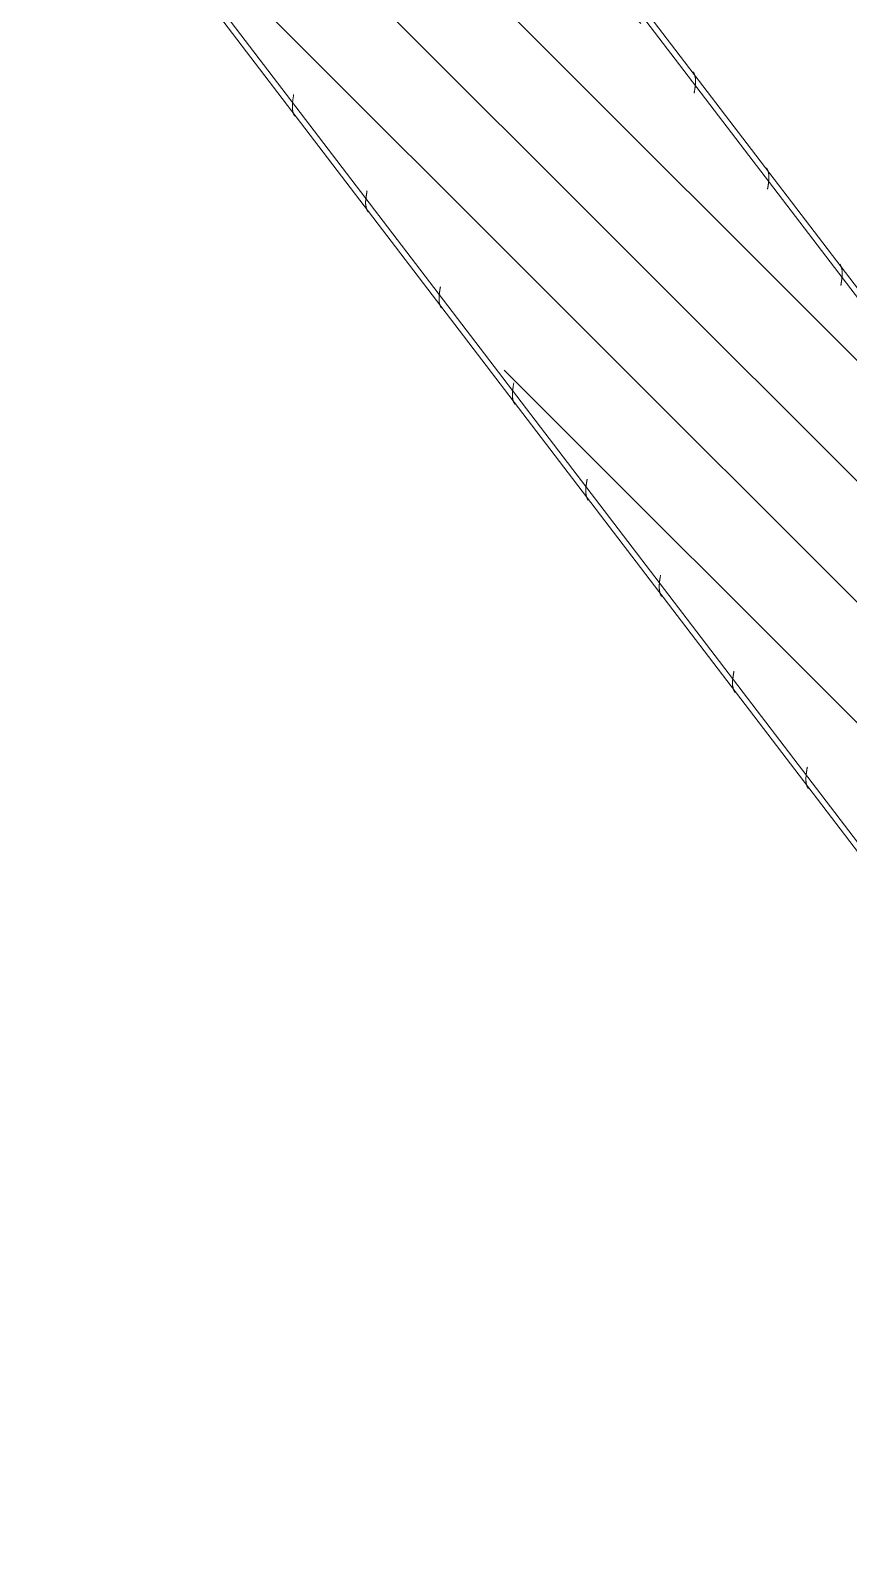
# Model space of a CAD drawing. Extents: x -10459 to 16942, y -13088 to 14608.
# Drawn here: x 5213.4 to 5285.1, y 3072.1 to 3206.8 of the extents above; entities that cross this region are included whole.
import ezdxf

# ---------------------------------------------------------------- set-up
doc = ezdxf.new("R2010")
doc.units = 0
doc.header["$LTSCALE"] = 30
doc.header["$MEASUREMENT"] = 0
doc.linetypes.add("EJE1-1'$0$RLE-PROYECCION", pattern=[0.71438, 0.47625, -0.23813])
doc.layers.get('0').update_dxf_attribs({"linetype": 'CONTINUOUS'})
doc.layers.add("EJE1-1'$0$RLA-ACHURADO", color=30, linetype="EJE1-1'$0$RLE-PROYECCION", lineweight=15, transparency=0.7)
doc.layers.add("EJE1-1'$0$RLA-CONTORNO", color=30, linetype='CONTINUOUS', lineweight=15)

# ---------------------------------------------------------------- blocks, each defined once
blk = doc.blocks.new("EJE1-1'$0$FP_3-EJE 1-1_")
at = {"layer": "EJE1-1'$0$RLA-CONTORNO"}
for p, q in [((2580.48, 837.91), (2378.11, 1103)), ((2436.22, 1026.98), (2436.2, 1027)), ((2436.23, 1026.96), (2436.22, 1026.98)), ((2436.25, 1026.93), (2436.23, 1026.96)), ((2436.26, 1026.91), (2436.25, 1026.93)), ((2436.27, 1026.89), (2436.26, 1026.91)), ((2436.28, 1026.87), (2436.27, 1026.89)), ((2436.29, 1026.85), (2436.28, 1026.87)), ((2436.3, 1026.82), (2436.29, 1026.85)), ((2436.31, 1026.8), (2436.3, 1026.82)), ((2436.32, 1026.78), (2436.31, 1026.8)), ((2436.33, 1026.75), (2436.32, 1026.78)), ((2436.34, 1026.73), (2436.33, 1026.75)), ((2436.35, 1026.71), (2436.34, 1026.73)), ((2436.36, 1026.68), (2436.35, 1026.71)), ((2436.36, 1026.65), (2436.36, 1026.68)), ((2436.37, 1026.63), (2436.36, 1026.65)), ((2436.38, 1026.6), (2436.37, 1026.63)), ((2436.38, 1026.58), (2436.38, 1026.6)), ((2436.39, 1026.55), (2436.38, 1026.58)), ((2436.39, 1026.52), (2436.39, 1026.55)), ((2436.4, 1026.5), (2436.39, 1026.52)), ((2436.4, 1026.47), (2436.4, 1026.5)), ((2436.41, 1026.44), (2436.4, 1026.47)), ((2436.41, 1026.41), (2436.41, 1026.44)), ((2436.41, 1026.38), (2436.41, 1026.41)), ((2436.41, 1026.35), (2436.41, 1026.38)), ((2436.42, 1026.32), (2436.41, 1026.35)), ((2436.42, 1026.29), (2436.42, 1026.32)), ((2436.42, 1026.26), (2436.42, 1026.29)), ((2436.42, 1026.23), (2436.42, 1026.26)), ((2436.42, 1026.2), (2436.42, 1026.23)), ((2436.42, 1026.17), (2436.42, 1026.2)), ((2436.42, 1026.14), (2436.42, 1026.17)), ((2436.42, 1026.11), (2436.42, 1026.14)), ((2436.3, 1025.13), (2436.31, 1025.16)), ((2436.31, 1025.2), (2436.32, 1025.23)), ((2436.31, 1025.16), (2436.31, 1025.2)), ((2436.32, 1025.27), (2436.33, 1025.3)), ((2436.32, 1025.23), (2436.32, 1025.27)), ((2436.33, 1025.3), (2436.34, 1025.34)), ((2436.34, 1025.37), (2436.35, 1025.41)), ((2436.34, 1025.34), (2436.34, 1025.37)), ((2436.35, 1025.44), (2436.36, 1025.48)), ((2436.35, 1025.41), (2436.35, 1025.44)), ((2436.36, 1025.51), (2436.37, 1025.55)), ((2436.36, 1025.48), (2436.36, 1025.51)), ((2436.37, 1025.58), (2436.38, 1025.61)), ((2436.37, 1025.55), (2436.37, 1025.58)), ((2436.38, 1025.65), (2436.39, 1025.68)), ((2436.38, 1025.61), (2436.38, 1025.65)), ((2436.39, 1025.75), (2436.4, 1025.78)), ((2436.39, 1025.72), (2436.39, 1025.75)), ((2436.39, 1025.68), (2436.39, 1025.72)), ((2436.4, 1025.85), (2436.41, 1025.88)), ((2436.4, 1025.82), (2436.4, 1025.85)), ((2436.4, 1025.78), (2436.4, 1025.82)), ((2436.41, 1025.98), (2436.42, 1026.01)), ((2436.41, 1025.95), (2436.41, 1025.98)), ((2436.41, 1025.92), (2436.41, 1025.95)), ((2436.41, 1025.88), (2436.41, 1025.92)), ((2436.42, 1026.08), (2436.42, 1026.11)), ((2436.42, 1026.05), (2436.42, 1026.08)), ((2436.42, 1026.01), (2436.42, 1026.05)), ((2442.65, 1018.55), (2442.64, 1018.57)), ((2442.67, 1018.52), (2442.65, 1018.55)), ((2442.68, 1018.5), (2442.67, 1018.52)), ((2442.69, 1018.48), (2442.68, 1018.5)), ((2442.71, 1018.46), (2442.69, 1018.48)), ((2442.72, 1018.44), (2442.71, 1018.46)), ((2442.73, 1018.42), (2442.72, 1018.44)), ((2442.74, 1018.39), (2442.73, 1018.42)), ((2442.75, 1018.37), (2442.74, 1018.39)), ((2442.76, 1018.35), (2442.75, 1018.37)), ((2442.77, 1018.32), (2442.76, 1018.35)), ((2442.78, 1018.3), (2442.77, 1018.32)), ((2442.79, 1018.27), (2442.78, 1018.3)), ((2442.79, 1018.25), (2442.79, 1018.27)), ((2442.8, 1018.22), (2442.79, 1018.25)), ((2442.81, 1018.2), (2442.8, 1018.22)), ((2442.81, 1018.17), (2442.81, 1018.2)), ((2442.82, 1018.15), (2442.81, 1018.17)), ((2442.82, 1018.12), (2442.82, 1018.15)), ((2442.83, 1018.09), (2442.82, 1018.12)), ((2442.83, 1018.06), (2442.83, 1018.09)), ((2442.84, 1018.04), (2442.83, 1018.06)), ((2442.84, 1018.01), (2442.84, 1018.04)), ((2442.74, 1016.73), (2442.75, 1016.76)), ((2442.74, 1016.69), (2442.74, 1016.73)), ((2442.75, 1016.76), (2442.76, 1016.8)), ((2442.76, 1016.84), (2442.77, 1016.87)), ((2442.76, 1016.8), (2442.76, 1016.84)), ((2442.77, 1016.91), (2442.78, 1016.94)), ((2442.77, 1016.87), (2442.77, 1016.91)), ((2442.78, 1016.98), (2442.79, 1017.01)), ((2442.78, 1016.94), (2442.78, 1016.98)), ((2442.79, 1017.05), (2442.8, 1017.08)), ((2442.79, 1017.01), (2442.79, 1017.05)), ((2442.8, 1017.11), (2442.81, 1017.15)), ((2442.8, 1017.08), (2442.8, 1017.11)), ((2442.81, 1017.18), (2442.82, 1017.22)), ((2442.81, 1017.15), (2442.81, 1017.18)), ((2442.82, 1017.25), (2442.83, 1017.29)), ((2442.82, 1017.22), (2442.82, 1017.25)), ((2442.83, 1017.35), (2442.84, 1017.39)), ((2442.83, 1017.32), (2442.83, 1017.35)), ((2442.83, 1017.29), (2442.83, 1017.32)), ((2442.84, 1017.98), (2442.84, 1018.01)), ((2442.85, 1017.95), (2442.84, 1017.98)), ((2442.84, 1017.45), (2442.85, 1017.49)), ((2442.84, 1017.42), (2442.84, 1017.45)), ((2442.84, 1017.39), (2442.84, 1017.42)), ((2442.85, 1017.92), (2442.85, 1017.95)), ((2442.85, 1017.89), (2442.85, 1017.92)), ((2442.85, 1017.86), (2442.85, 1017.89)), ((2442.85, 1017.83), (2442.85, 1017.86)), ((2442.86, 1017.8), (2442.85, 1017.83)), ((2442.85, 1017.65), (2442.86, 1017.68)), ((2442.85, 1017.62), (2442.85, 1017.65)), ((2442.85, 1017.58), (2442.85, 1017.62)), ((2442.85, 1017.55), (2442.85, 1017.58)), ((2442.85, 1017.52), (2442.85, 1017.55)), ((2442.85, 1017.49), (2442.85, 1017.52)), ((2442.86, 1017.77), (2442.86, 1017.8)), ((2442.86, 1017.74), (2442.86, 1017.77)), ((2442.86, 1017.71), (2442.86, 1017.74)), ((2442.86, 1017.68), (2442.86, 1017.71)), ((2449.09, 1010.11), (2449.08, 1010.13)), ((2449.1, 1010.09), (2449.09, 1010.11)), ((2449.12, 1010.07), (2449.1, 1010.09)), ((2449.13, 1010.05), (2449.12, 1010.07)), ((2449.14, 1010.03), (2449.13, 1010.05)), ((2449.15, 1010.01), (2449.14, 1010.03)), ((2449.16, 1009.99), (2449.15, 1010.01)), ((2449.18, 1009.96), (2449.16, 1009.99)), ((2449.19, 1009.94), (2449.18, 1009.96)), ((2449.2, 1009.92), (2449.19, 1009.94)), ((2449.2, 1009.89), (2449.2, 1009.92)), ((2449.21, 1009.87), (2449.2, 1009.89)), ((2449.22, 1009.84), (2449.21, 1009.87)), ((2449.23, 1009.82), (2449.22, 1009.84)), ((2449.22, 1008.58), (2449.23, 1008.61)), ((2449.24, 1009.79), (2449.23, 1009.82)), ((2449.23, 1008.65), (2449.24, 1008.68)), ((2449.23, 1008.61), (2449.23, 1008.65)), ((2449.24, 1009.77), (2449.24, 1009.79)), ((2449.25, 1009.74), (2449.24, 1009.77)), ((2449.24, 1008.72), (2449.25, 1008.75)), ((2449.24, 1008.68), (2449.24, 1008.72)), ((2449.25, 1009.71), (2449.25, 1009.74)), ((2449.26, 1009.69), (2449.25, 1009.71)), ((2449.25, 1008.79), (2449.26, 1008.82)), ((2449.25, 1008.75), (2449.25, 1008.79)), ((2449.27, 1009.66), (2449.26, 1009.69)), ((2449.26, 1008.86), (2449.27, 1008.89)), ((2449.26, 1008.82), (2449.26, 1008.86)), ((2449.27, 1009.63), (2449.27, 1009.66)), ((2449.27, 1009.61), (2449.27, 1009.63)), ((2449.28, 1009.58), (2449.27, 1009.61)), ((2449.27, 1008.96), (2449.28, 1008.99)), ((2449.27, 1008.92), (2449.27, 1008.96)), ((2449.27, 1008.89), (2449.27, 1008.92)), ((2449.28, 1009.55), (2449.28, 1009.58)), ((2449.28, 1009.52), (2449.28, 1009.55)), ((2449.29, 1009.49), (2449.28, 1009.52)), ((2449.28, 1009.09), (2449.29, 1009.12)), ((2449.28, 1009.06), (2449.28, 1009.09)), ((2449.28, 1009.02), (2449.28, 1009.06)), ((2449.28, 1008.99), (2449.28, 1009.02)), ((2449.29, 1009.46), (2449.29, 1009.49)), ((2449.29, 1009.43), (2449.29, 1009.46)), ((2449.29, 1009.4), (2449.29, 1009.43)), ((2449.29, 1009.37), (2449.29, 1009.4)), ((2449.29, 1009.34), (2449.29, 1009.37)), ((2449.29, 1009.31), (2449.29, 1009.34)), ((2449.29, 1009.28), (2449.29, 1009.31)), ((2449.29, 1009.25), (2449.29, 1009.28)), ((2449.29, 1009.22), (2449.29, 1009.25)), ((2449.29, 1009.19), (2449.29, 1009.22)), ((2449.29, 1009.15), (2449.29, 1009.19)), ((2449.29, 1009.12), (2449.29, 1009.15)), ((2449.17, 1008.26), (2449.18, 1008.3)), ((2449.18, 1008.3), (2449.19, 1008.33)), ((2449.19, 1008.37), (2449.2, 1008.4)), ((2449.19, 1008.33), (2449.19, 1008.37)), ((2449.2, 1008.44), (2449.21, 1008.47)), ((2449.2, 1008.4), (2449.2, 1008.44)), ((2449.21, 1008.51), (2449.22, 1008.54)), ((2449.21, 1008.47), (2449.21, 1008.51)), ((2449.22, 1008.54), (2449.22, 1008.58))]:
    blk.add_line(p, q, dxfattribs=at)
blk = doc.blocks.new("EJE1-1'$0$FP_4-EJE 1-1_")
at = {"layer": "EJE1-1'$0$RLA-CONTORNO"}
for p, q in [((2375.48, 1057.01), (2580.48, 788.47)), ((2401.13, 1024.75), (2401.14, 1024.79)), ((2401.14, 1024.79), (2401.15, 1024.82)), ((2401.15, 1024.86), (2401.16, 1024.89)), ((2401.15, 1024.82), (2401.15, 1024.86)), ((2401.16, 1024.93), (2401.17, 1024.96)), ((2401.16, 1024.89), (2401.16, 1024.93)), ((2401.17, 1024.96), (2401.17, 1025)), ((2401.06, 1024.17), (2401.07, 1024.2)), ((2401.06, 1024.14), (2401.06, 1024.17)), ((2401.06, 1024.11), (2401.06, 1024.14)), ((2401.06, 1024.08), (2401.06, 1024.11)), ((2401.06, 1024.04), (2401.06, 1024.08)), ((2401.06, 1024.01), (2401.06, 1024.04)), ((2401.06, 1023.98), (2401.06, 1024.01)), ((2401.06, 1023.95), (2401.06, 1023.98)), ((2401.06, 1023.92), (2401.06, 1023.95)), ((2401.06, 1023.89), (2401.06, 1023.92)), ((2401.06, 1023.86), (2401.06, 1023.89)), ((2401.06, 1023.83), (2401.06, 1023.86)), ((2401.06, 1023.8), (2401.06, 1023.83)), ((2401.06, 1023.77), (2401.06, 1023.8)), ((2401.06, 1023.74), (2401.06, 1023.77)), ((2401.07, 1023.71), (2401.06, 1023.74)), ((2401.07, 1024.3), (2401.08, 1024.34)), ((2401.07, 1024.27), (2401.07, 1024.3)), ((2401.07, 1024.24), (2401.07, 1024.27)), ((2401.07, 1024.2), (2401.07, 1024.24)), ((2401.07, 1023.68), (2401.07, 1023.71)), ((2401.07, 1023.65), (2401.07, 1023.68)), ((2401.08, 1023.63), (2401.07, 1023.65)), ((2401.08, 1024.37), (2401.09, 1024.41)), ((2401.08, 1024.34), (2401.08, 1024.37)), ((2401.08, 1023.6), (2401.08, 1023.63)), ((2401.09, 1023.57), (2401.08, 1023.6)), ((2401.09, 1024.47), (2401.1, 1024.51)), ((2401.09, 1024.44), (2401.09, 1024.47)), ((2401.09, 1024.41), (2401.09, 1024.44)), ((2401.09, 1023.55), (2401.09, 1023.57)), ((2401.1, 1023.52), (2401.09, 1023.55)), ((2401.1, 1024.54), (2401.11, 1024.58)), ((2401.1, 1024.51), (2401.1, 1024.54)), ((2401.1, 1023.49), (2401.1, 1023.52)), ((2401.11, 1023.47), (2401.1, 1023.49)), ((2401.11, 1024.61), (2401.12, 1024.65)), ((2401.11, 1024.58), (2401.11, 1024.61)), ((2401.12, 1023.44), (2401.11, 1023.47)), ((2401.12, 1024.68), (2401.13, 1024.72)), ((2401.12, 1024.65), (2401.12, 1024.68)), ((2401.13, 1023.42), (2401.12, 1023.44)), ((2401.13, 1024.72), (2401.13, 1024.75)), ((2401.13, 1023.39), (2401.13, 1023.42)), ((2401.14, 1023.37), (2401.13, 1023.39)), ((2401.15, 1023.34), (2401.14, 1023.37)), ((2401.16, 1023.32), (2401.15, 1023.34)), ((2401.17, 1023.3), (2401.16, 1023.32)), ((2401.18, 1023.27), (2401.17, 1023.3)), ((2401.19, 1023.25), (2401.18, 1023.27)), ((2401.21, 1023.23), (2401.19, 1023.25)), ((2401.22, 1023.21), (2401.21, 1023.23)), ((2401.23, 1023.19), (2401.22, 1023.21)), ((2401.24, 1023.17), (2401.23, 1023.19)), ((2401.26, 1023.15), (2401.24, 1023.17)), ((2401.27, 1023.13), (2401.26, 1023.15)), ((2407.49, 1015.64), (2407.5, 1015.68)), ((2407.49, 1015.61), (2407.49, 1015.64)), ((2407.49, 1015.58), (2407.49, 1015.61)), ((2407.49, 1015.55), (2407.49, 1015.58)), ((2407.49, 1015.52), (2407.49, 1015.55)), ((2407.49, 1015.49), (2407.49, 1015.52)), ((2407.49, 1015.46), (2407.49, 1015.49)), ((2407.49, 1015.43), (2407.49, 1015.46)), ((2407.49, 1015.4), (2407.49, 1015.43)), ((2407.5, 1015.37), (2407.49, 1015.4)), ((2407.5, 1015.81), (2407.51, 1015.84)), ((2407.5, 1015.77), (2407.5, 1015.81)), ((2407.5, 1015.74), (2407.5, 1015.77)), ((2407.5, 1015.71), (2407.5, 1015.74)), ((2407.5, 1015.68), (2407.5, 1015.71)), ((2407.5, 1015.34), (2407.5, 1015.37)), ((2407.5, 1015.31), (2407.5, 1015.34)), ((2407.51, 1015.91), (2407.52, 1015.94)), ((2407.51, 1015.87), (2407.51, 1015.91)), ((2407.51, 1015.84), (2407.51, 1015.87)), ((2407.52, 1015.97), (2407.53, 1016.01)), ((2407.52, 1015.94), (2407.52, 1015.97)), ((2407.53, 1016.08), (2407.54, 1016.11)), ((2407.53, 1016.04), (2407.53, 1016.08)), ((2407.53, 1016.01), (2407.53, 1016.04)), ((2407.54, 1016.15), (2407.55, 1016.18)), ((2407.54, 1016.11), (2407.54, 1016.15)), ((2407.55, 1016.21), (2407.56, 1016.25)), ((2407.55, 1016.18), (2407.55, 1016.21)), ((2407.56, 1016.28), (2407.57, 1016.32)), ((2407.56, 1016.25), (2407.56, 1016.28)), ((2407.57, 1016.32), (2407.58, 1016.35)), ((2407.58, 1016.39), (2407.59, 1016.43)), ((2407.58, 1016.35), (2407.58, 1016.39)), ((2407.59, 1016.46), (2407.6, 1016.5)), ((2407.59, 1016.43), (2407.59, 1016.46)), ((2407.6, 1016.53), (2407.61, 1016.57)), ((2407.6, 1016.5), (2407.6, 1016.53)), ((2407.5, 1015.28), (2407.5, 1015.31)), ((2407.51, 1015.25), (2407.5, 1015.28)), ((2407.51, 1015.22), (2407.51, 1015.25)), ((2407.51, 1015.2), (2407.51, 1015.22)), ((2407.52, 1015.17), (2407.51, 1015.2)), ((2407.52, 1015.14), (2407.52, 1015.17)), ((2407.53, 1015.11), (2407.52, 1015.14)), ((2407.53, 1015.09), (2407.53, 1015.11)), ((2407.54, 1015.06), (2407.53, 1015.09)), ((2407.55, 1015.04), (2407.54, 1015.06)), ((2407.55, 1015.01), (2407.55, 1015.04)), ((2407.56, 1014.99), (2407.55, 1015.01)), ((2407.57, 1014.96), (2407.56, 1014.99)), ((2407.58, 1014.94), (2407.57, 1014.96)), ((2407.59, 1014.91), (2407.58, 1014.94)), ((2407.6, 1014.89), (2407.59, 1014.91)), ((2407.61, 1014.87), (2407.6, 1014.89)), ((2407.62, 1014.84), (2407.61, 1014.87)), ((2407.63, 1014.82), (2407.62, 1014.84)), ((2407.64, 1014.8), (2407.63, 1014.82)), ((2407.65, 1014.78), (2407.64, 1014.8)), ((2407.67, 1014.76), (2407.65, 1014.78)), ((2407.68, 1014.74), (2407.67, 1014.76)), ((2407.69, 1014.72), (2407.68, 1014.74)), ((2407.71, 1014.7), (2407.69, 1014.72)), ((2413.93, 1007.28), (2413.94, 1007.31)), ((2413.93, 1007.25), (2413.93, 1007.28)), ((2413.94, 1007.41), (2413.95, 1007.44)), ((2413.94, 1007.38), (2413.94, 1007.41)), ((2413.94, 1007.34), (2413.94, 1007.38)), ((2413.94, 1007.31), (2413.94, 1007.34)), ((2413.95, 1007.51), (2413.96, 1007.54)), ((2413.95, 1007.48), (2413.95, 1007.51)), ((2413.95, 1007.44), (2413.95, 1007.48)), ((2413.96, 1007.58), (2413.97, 1007.61)), ((2413.96, 1007.54), (2413.96, 1007.58)), ((2413.97, 1007.65), (2413.98, 1007.68)), ((2413.97, 1007.61), (2413.97, 1007.65)), ((2413.98, 1007.71), (2413.99, 1007.75)), ((2413.98, 1007.68), (2413.98, 1007.71)), ((2413.99, 1007.78), (2414, 1007.82)), ((2413.99, 1007.75), (2413.99, 1007.78)), ((2414, 1007.85), (2414.01, 1007.89)), ((2414, 1007.82), (2414, 1007.85)), ((2414.01, 1007.92), (2414.02, 1007.96)), ((2414.01, 1007.89), (2414.01, 1007.92)), ((2414.02, 1007.99), (2414.03, 1008.03)), ((2414.02, 1007.96), (2414.02, 1007.99)), ((2414.03, 1008.06), (2414.04, 1008.1)), ((2414.03, 1008.03), (2414.03, 1008.06)), ((2414.04, 1008.1), (2414.05, 1008.14)), ((2413.93, 1007.21), (2413.93, 1007.25)), ((2413.93, 1007.18), (2413.93, 1007.21)), ((2413.93, 1007.15), (2413.93, 1007.18)), ((2413.93, 1007.12), (2413.93, 1007.15)), ((2413.93, 1007.09), (2413.93, 1007.12)), ((2413.93, 1007.06), (2413.93, 1007.09)), ((2413.93, 1007.03), (2413.93, 1007.06)), ((2413.93, 1007), (2413.93, 1007.03)), ((2413.93, 1006.97), (2413.93, 1007)), ((2413.93, 1006.94), (2413.93, 1006.97)), ((2413.93, 1006.91), (2413.93, 1006.94)), ((2413.94, 1006.88), (2413.93, 1006.91)), ((2413.94, 1006.85), (2413.94, 1006.88)), ((2413.94, 1006.82), (2413.94, 1006.85)), ((2413.95, 1006.79), (2413.94, 1006.82)), ((2413.95, 1006.76), (2413.95, 1006.79)), ((2413.95, 1006.74), (2413.95, 1006.76)), ((2413.96, 1006.71), (2413.95, 1006.74)), ((2413.96, 1006.68), (2413.96, 1006.71)), ((2413.97, 1006.66), (2413.96, 1006.68)), ((2413.98, 1006.63), (2413.97, 1006.66)), ((2413.98, 1006.61), (2413.98, 1006.63)), ((2413.99, 1006.58), (2413.98, 1006.61)), ((2414, 1006.56), (2413.99, 1006.58)), ((2414.01, 1006.53), (2414, 1006.56)), ((2414.02, 1006.51), (2414.01, 1006.53)), ((2414.02, 1006.48), (2414.02, 1006.51)), ((2414.03, 1006.46), (2414.02, 1006.48)), ((2414.04, 1006.44), (2414.03, 1006.46)), ((2414.05, 1006.41), (2414.04, 1006.44)), ((2414.07, 1006.39), (2414.05, 1006.41)), ((2414.08, 1006.37), (2414.07, 1006.39)), ((2414.09, 1006.35), (2414.08, 1006.37)), ((2414.1, 1006.33), (2414.09, 1006.35)), ((2414.12, 1006.3), (2414.1, 1006.33)), ((2414.13, 1006.28), (2414.12, 1006.3)), ((2414.14, 1006.26), (2414.13, 1006.28)), ((2420.4, 999.18), (2420.41, 999.21)), ((2420.4, 999.15), (2420.4, 999.18)), ((2420.41, 999.25), (2420.42, 999.28)), ((2420.41, 999.21), (2420.41, 999.25)), ((2420.42, 999.32), (2420.43, 999.35)), ((2420.42, 999.28), (2420.42, 999.32)), ((2420.43, 999.39), (2420.44, 999.42)), ((2420.43, 999.35), (2420.43, 999.39)), ((2420.44, 999.46), (2420.45, 999.49)), ((2420.44, 999.42), (2420.44, 999.46)), ((2420.45, 999.53), (2420.46, 999.56)), ((2420.45, 999.49), (2420.45, 999.53)), ((2420.46, 999.6), (2420.47, 999.63)), ((2420.46, 999.56), (2420.46, 999.6)), ((2420.47, 999.63), (2420.48, 999.67)), ((2420.48, 999.67), (2420.48, 999.7)), ((2420.36, 998.72), (2420.37, 998.75)), ((2420.36, 998.69), (2420.36, 998.72)), ((2420.36, 998.66), (2420.36, 998.69)), ((2420.36, 998.63), (2420.36, 998.66)), ((2420.36, 998.6), (2420.36, 998.63)), ((2420.36, 998.57), (2420.36, 998.6)), ((2420.37, 998.54), (2420.36, 998.57)), ((2420.37, 998.91), (2420.38, 998.94)), ((2420.37, 998.88), (2420.37, 998.91)), ((2420.37, 998.85), (2420.37, 998.88)), ((2420.37, 998.81), (2420.37, 998.85)), ((2420.37, 998.78), (2420.37, 998.81)), ((2420.37, 998.75), (2420.37, 998.78)), ((2420.37, 998.51), (2420.37, 998.54)), ((2420.37, 998.48), (2420.37, 998.51)), ((2420.37, 998.45), (2420.37, 998.48)), ((2420.37, 998.42), (2420.37, 998.45)), ((2420.38, 998.39), (2420.37, 998.42)), ((2420.38, 999.01), (2420.39, 999.04)), ((2420.38, 998.98), (2420.38, 999.01)), ((2420.38, 998.94), (2420.38, 998.98)), ((2420.38, 998.36), (2420.38, 998.39)), ((2420.39, 998.33), (2420.38, 998.36)), ((2420.39, 999.11), (2420.4, 999.15)), ((2420.39, 999.08), (2420.39, 999.11)), ((2420.39, 999.04), (2420.39, 999.08)), ((2420.39, 998.31), (2420.39, 998.33)), ((2420.4, 998.28), (2420.39, 998.31)), ((2420.4, 998.25), (2420.4, 998.28)), ((2420.41, 998.23), (2420.4, 998.25)), ((2420.41, 998.2), (2420.41, 998.23)), ((2420.42, 998.17), (2420.41, 998.2)), ((2420.43, 998.15), (2420.42, 998.17)), ((2420.43, 998.12), (2420.43, 998.15)), ((2420.44, 998.1), (2420.43, 998.12)), ((2420.45, 998.08), (2420.44, 998.1)), ((2420.46, 998.05), (2420.45, 998.08)), ((2420.47, 998.03), (2420.46, 998.05)), ((2420.48, 998), (2420.47, 998.03)), ((2420.49, 997.98), (2420.48, 998)), ((2420.5, 997.96), (2420.49, 997.98)), ((2420.51, 997.94), (2420.5, 997.96)), ((2420.53, 997.92), (2420.51, 997.94)), ((2420.54, 997.89), (2420.53, 997.92)), ((2420.55, 997.87), (2420.54, 997.89)), ((2420.56, 997.85), (2420.55, 997.87)), ((2420.58, 997.83), (2420.56, 997.85)), ((2426.89, 991.13), (2426.9, 991.17)), ((2426.89, 991.1), (2426.89, 991.13)), ((2426.9, 991.17), (2426.91, 991.2)), ((2426.91, 991.24), (2426.92, 991.27)), ((2426.91, 991.2), (2426.91, 991.24)), ((2426.8, 990.38), (2426.81, 990.42)), ((2426.8, 990.35), (2426.8, 990.38)), ((2426.8, 990.32), (2426.8, 990.35)), ((2426.8, 990.29), (2426.8, 990.32)), ((2426.8, 990.26), (2426.8, 990.29)), ((2426.8, 990.23), (2426.8, 990.26)), ((2426.8, 990.19), (2426.8, 990.23)), ((2426.8, 990.16), (2426.8, 990.19)), ((2426.8, 990.13), (2426.8, 990.16)), ((2426.8, 990.1), (2426.8, 990.13)), ((2426.8, 990.07), (2426.8, 990.1)), ((2426.81, 990.05), (2426.8, 990.07)), ((2426.81, 990.51), (2426.82, 990.55)), ((2426.81, 990.48), (2426.81, 990.51)), ((2426.81, 990.45), (2426.81, 990.48)), ((2426.81, 990.42), (2426.81, 990.45)), ((2426.81, 990.02), (2426.81, 990.05)), ((2426.81, 989.99), (2426.81, 990.02)), ((2426.81, 989.96), (2426.81, 989.99)), ((2426.82, 989.93), (2426.81, 989.96)), ((2426.82, 990.61), (2426.83, 990.65)), ((2426.82, 990.58), (2426.82, 990.61)), ((2426.82, 990.55), (2426.82, 990.58)), ((2426.82, 989.9), (2426.82, 989.93)), ((2426.83, 989.88), (2426.82, 989.9)), ((2426.83, 990.72), (2426.84, 990.75)), ((2426.83, 990.68), (2426.83, 990.72)), ((2426.83, 990.65), (2426.83, 990.68)), ((2426.83, 989.85), (2426.83, 989.88)), ((2426.84, 989.82), (2426.83, 989.85)), ((2426.84, 990.78), (2426.85, 990.82)), ((2426.84, 990.75), (2426.84, 990.78)), ((2426.84, 989.8), (2426.84, 989.82)), ((2426.85, 989.77), (2426.84, 989.8)), ((2426.85, 990.85), (2426.86, 990.89)), ((2426.85, 990.82), (2426.85, 990.85)), ((2426.86, 989.74), (2426.85, 989.77)), ((2426.86, 990.92), (2426.87, 990.96)), ((2426.86, 990.89), (2426.86, 990.92)), ((2426.87, 990.99), (2426.88, 991.03)), ((2426.87, 990.96), (2426.87, 990.99)), ((2426.88, 991.06), (2426.89, 991.1)), ((2426.88, 991.03), (2426.88, 991.06)), ((2426.86, 989.72), (2426.86, 989.74)), ((2426.87, 989.69), (2426.86, 989.72)), ((2426.88, 989.67), (2426.87, 989.69)), ((2426.89, 989.64), (2426.88, 989.67)), ((2426.9, 989.62), (2426.89, 989.64)), ((2426.91, 989.6), (2426.9, 989.62)), ((2426.92, 989.57), (2426.91, 989.6)), ((2426.93, 989.55), (2426.92, 989.57)), ((2426.94, 989.53), (2426.93, 989.55)), ((2426.95, 989.51), (2426.94, 989.53)), ((2426.96, 989.48), (2426.95, 989.51)), ((2426.97, 989.46), (2426.96, 989.48)), ((2426.99, 989.44), (2426.97, 989.46)), ((2427, 989.42), (2426.99, 989.44)), ((2427.02, 989.4), (2427, 989.42)), ((2433.24, 982.02), (2433.25, 982.05)), ((2433.24, 981.98), (2433.24, 982.02)), ((2433.24, 981.95), (2433.24, 981.98)), ((2433.24, 981.92), (2433.24, 981.95)), ((2433.24, 981.89), (2433.24, 981.92)), ((2433.24, 981.86), (2433.24, 981.89)), ((2433.24, 981.83), (2433.24, 981.86)), ((2433.24, 981.79), (2433.24, 981.83)), ((2433.24, 981.76), (2433.24, 981.79)), ((2433.24, 981.73), (2433.24, 981.76)), ((2433.24, 981.7), (2433.24, 981.73)), ((2433.24, 981.67), (2433.24, 981.7)), ((2433.24, 981.64), (2433.24, 981.67)), ((2433.25, 982.12), (2433.26, 982.15)), ((2433.25, 982.08), (2433.25, 982.12)), ((2433.25, 982.05), (2433.25, 982.08)), ((2433.26, 982.22), (2433.27, 982.25)), ((2433.26, 982.18), (2433.26, 982.22)), ((2433.26, 982.15), (2433.26, 982.18)), ((2433.27, 982.32), (2433.28, 982.35)), ((2433.27, 982.28), (2433.27, 982.32)), ((2433.27, 982.25), (2433.27, 982.28)), ((2433.28, 982.39), (2433.29, 982.42)), ((2433.28, 982.35), (2433.28, 982.39)), ((2433.29, 982.46), (2433.3, 982.49)), ((2433.29, 982.42), (2433.29, 982.46)), ((2433.3, 982.53), (2433.31, 982.56)), ((2433.3, 982.49), (2433.3, 982.53)), ((2433.31, 982.6), (2433.32, 982.63)), ((2433.31, 982.56), (2433.31, 982.6)), ((2433.32, 982.63), (2433.33, 982.67)), ((2433.33, 982.7), (2433.34, 982.74)), ((2433.33, 982.67), (2433.33, 982.7)), ((2433.34, 982.77), (2433.35, 982.81)), ((2433.34, 982.74), (2433.34, 982.77)), ((2433.35, 982.81), (2433.35, 982.84)), ((2433.24, 981.61), (2433.24, 981.64)), ((2433.24, 981.59), (2433.24, 981.61)), ((2433.25, 981.56), (2433.24, 981.59)), ((2433.25, 981.53), (2433.25, 981.56)), ((2433.25, 981.5), (2433.25, 981.53)), ((2433.26, 981.47), (2433.25, 981.5)), ((2433.26, 981.44), (2433.26, 981.47)), ((2433.27, 981.42), (2433.26, 981.44)), ((2433.27, 981.39), (2433.27, 981.42)), ((2433.28, 981.36), (2433.27, 981.39)), ((2433.28, 981.34), (2433.28, 981.36)), ((2433.29, 981.31), (2433.28, 981.34)), ((2433.3, 981.29), (2433.29, 981.31)), ((2433.31, 981.26), (2433.3, 981.29)), ((2433.31, 981.24), (2433.31, 981.26)), ((2433.32, 981.21), (2433.31, 981.24)), ((2433.33, 981.19), (2433.32, 981.21)), ((2433.34, 981.17), (2433.33, 981.19)), ((2433.35, 981.14), (2433.34, 981.17)), ((2433.36, 981.12), (2433.35, 981.14)), ((2433.37, 981.1), (2433.36, 981.12)), ((2433.39, 981.08), (2433.37, 981.1)), ((2433.4, 981.05), (2433.39, 981.08)), ((2433.41, 981.03), (2433.4, 981.05)), ((2433.42, 981.01), (2433.41, 981.03)), ((2433.44, 980.99), (2433.42, 981.01)), ((2433.45, 980.97), (2433.44, 980.99)), ((2439.68, 973.65), (2439.69, 973.69)), ((2439.68, 973.62), (2439.68, 973.65)), ((2439.68, 973.59), (2439.68, 973.62)), ((2439.69, 973.75), (2439.7, 973.79)), ((2439.69, 973.72), (2439.69, 973.75)), ((2439.69, 973.69), (2439.69, 973.72)), ((2439.7, 973.82), (2439.71, 973.85)), ((2439.7, 973.79), (2439.7, 973.82)), ((2439.71, 973.92), (2439.72, 973.96)), ((2439.71, 973.89), (2439.71, 973.92)), ((2439.71, 973.85), (2439.71, 973.89)), ((2439.72, 973.99), (2439.73, 974.03)), ((2439.72, 973.96), (2439.72, 973.99)), ((2439.73, 974.06), (2439.74, 974.1)), ((2439.73, 974.03), (2439.73, 974.06)), ((2439.74, 974.13), (2439.75, 974.17)), ((2439.74, 974.1), (2439.74, 974.13)), ((2439.75, 974.17), (2439.76, 974.2)), ((2439.76, 974.24), (2439.77, 974.27)), ((2439.76, 974.2), (2439.76, 974.24)), ((2439.77, 974.31), (2439.78, 974.34)), ((2439.77, 974.27), (2439.77, 974.31)), ((2439.78, 974.38), (2439.79, 974.41)), ((2439.78, 974.34), (2439.78, 974.38)), ((2439.67, 973.49), (2439.68, 973.52)), ((2439.67, 973.46), (2439.67, 973.49)), ((2439.67, 973.43), (2439.67, 973.46)), ((2439.67, 973.4), (2439.67, 973.43)), ((2439.67, 973.36), (2439.67, 973.4)), ((2439.67, 973.33), (2439.67, 973.36)), ((2439.67, 973.3), (2439.67, 973.33)), ((2439.67, 973.27), (2439.67, 973.3)), ((2439.67, 973.24), (2439.67, 973.27)), ((2439.68, 973.21), (2439.67, 973.24)), ((2439.68, 973.55), (2439.68, 973.59)), ((2439.68, 973.52), (2439.68, 973.55)), ((2439.68, 973.18), (2439.68, 973.21)), ((2439.68, 973.15), (2439.68, 973.18)), ((2439.68, 973.13), (2439.68, 973.15)), ((2439.69, 973.1), (2439.68, 973.13)), ((2439.69, 973.07), (2439.69, 973.1)), ((2439.69, 973.04), (2439.69, 973.07)), ((2439.7, 973.01), (2439.69, 973.04)), ((2439.7, 972.99), (2439.7, 973.01)), ((2439.71, 972.96), (2439.7, 972.99)), ((2439.71, 972.93), (2439.71, 972.96)), ((2439.72, 972.91), (2439.71, 972.93)), ((2439.73, 972.88), (2439.72, 972.91)), ((2439.73, 972.86), (2439.73, 972.88)), ((2439.74, 972.83), (2439.73, 972.86)), ((2439.75, 972.81), (2439.74, 972.83)), ((2439.76, 972.78), (2439.75, 972.81)), ((2439.77, 972.76), (2439.76, 972.78)), ((2439.78, 972.74), (2439.77, 972.76)), ((2439.79, 972.71), (2439.78, 972.74)), ((2439.8, 972.69), (2439.79, 972.71)), ((2439.81, 972.67), (2439.8, 972.69)), ((2439.82, 972.64), (2439.81, 972.67)), ((2439.83, 972.62), (2439.82, 972.64)), ((2439.85, 972.6), (2439.83, 972.62)), ((2439.86, 972.58), (2439.85, 972.6)), ((2439.87, 972.56), (2439.86, 972.58)), ((2439.89, 972.54), (2439.87, 972.56)), ((2446.15, 965.49), (2446.16, 965.53)), ((2446.16, 965.56), (2446.17, 965.59)), ((2446.16, 965.53), (2446.16, 965.56)), ((2446.17, 965.63), (2446.18, 965.66)), ((2446.17, 965.59), (2446.17, 965.63)), ((2446.18, 965.7), (2446.19, 965.73)), ((2446.18, 965.66), (2446.18, 965.7)), ((2446.19, 965.77), (2446.2, 965.8)), ((2446.19, 965.73), (2446.19, 965.77)), ((2446.2, 965.84), (2446.21, 965.87)), ((2446.2, 965.8), (2446.2, 965.84)), ((2446.21, 965.91), (2446.22, 965.95)), ((2446.21, 965.87), (2446.21, 965.91)), ((2446.22, 965.95), (2446.23, 965.98)), ((2446.11, 965.12), (2446.12, 965.16)), ((2446.11, 965.09), (2446.11, 965.12)), ((2446.11, 965.06), (2446.11, 965.09)), ((2446.11, 965.03), (2446.11, 965.06)), ((2446.11, 965), (2446.11, 965.03)), ((2446.11, 964.96), (2446.11, 965)), ((2446.11, 964.93), (2446.11, 964.96)), ((2446.11, 964.9), (2446.11, 964.93)), ((2446.11, 964.87), (2446.11, 964.9)), ((2446.11, 964.84), (2446.11, 964.87)), ((2446.11, 964.81), (2446.11, 964.84)), ((2446.11, 964.78), (2446.11, 964.81)), ((2446.11, 964.75), (2446.11, 964.78)), ((2446.12, 964.72), (2446.11, 964.75)), ((2446.12, 965.25), (2446.13, 965.29)), ((2446.12, 965.22), (2446.12, 965.25)), ((2446.12, 965.19), (2446.12, 965.22)), ((2446.12, 965.16), (2446.12, 965.19)), ((2446.12, 964.69), (2446.12, 964.72)), ((2446.12, 964.67), (2446.12, 964.69)), ((2446.13, 964.64), (2446.12, 964.67)), ((2446.13, 965.35), (2446.14, 965.39)), ((2446.13, 965.32), (2446.13, 965.35)), ((2446.13, 965.29), (2446.13, 965.32)), ((2446.13, 964.61), (2446.13, 964.64)), ((2446.13, 964.58), (2446.13, 964.61)), ((2446.14, 964.56), (2446.13, 964.58)), ((2446.14, 965.42), (2446.15, 965.46)), ((2446.14, 965.39), (2446.14, 965.42)), ((2446.14, 964.53), (2446.14, 964.56)), ((2446.15, 964.5), (2446.14, 964.53)), ((2446.15, 965.46), (2446.15, 965.49)), ((2446.16, 964.48), (2446.15, 964.5)), ((2446.16, 964.45), (2446.16, 964.48)), ((2446.17, 964.43), (2446.16, 964.45)), ((2446.18, 964.4), (2446.17, 964.43)), ((2446.19, 964.38), (2446.18, 964.4)), ((2446.2, 964.35), (2446.19, 964.38)), ((2446.2, 964.33), (2446.2, 964.35)), ((2446.21, 964.3), (2446.2, 964.33)), ((2446.22, 964.28), (2446.21, 964.3)), ((2446.23, 964.26), (2446.22, 964.28)), ((2446.25, 964.24), (2446.23, 964.26)), ((2446.26, 964.21), (2446.25, 964.24)), ((2446.27, 964.19), (2446.26, 964.21)), ((2446.28, 964.17), (2446.27, 964.19)), ((2446.3, 964.15), (2446.28, 964.17)), ((2446.31, 964.13), (2446.3, 964.15)), ((2446.32, 964.11), (2446.31, 964.13))]:
    blk.add_line(p, q, dxfattribs=at)
blk = doc.blocks.new("EJE1-1'$0$RLA-VIGAS-CAJONES - V_M_ 300x300x5-397154-EJE 1-1_")
at = {"layer": "EJE1-1'$0$RLA-CONTORNO"}
for p, q in [((2580.48, 837.09), (2377.48, 1103)), ((2580.48, 789.29), (2375.48, 1057.83))]:
    blk.add_line(p, q, dxfattribs=at)
blk = doc.blocks.new("EJE1-1'")
at = {"layer": "EJE1-1'$0$RLA-ACHURADO"}
h = blk.add_hatch(dxfattribs=at)
h.set_pattern_fill('RLE-ELEMENTOS METALICOS', color=256, style=0, pattern_type=2)
h.set_pattern_definition([(135, (-234.281, -2576.79), (-5.303301, -5.303301), [])])
h.paths.add_polyline_path([(2580.477, 790.118), (2580.477, 836.262), (2376.853, 1103), (2375.481, 1103), (2375.481, 1058.653), (2572.154, 801.021)], flags=0)
at = {"layer": "EJE1-1'$0$RLA-CONTORNO"}
for name in ["EJE1-1'$0$RLA-VIGAS-CAJONES - V_M_ 300x300x5-397154-EJE 1-1_", "EJE1-1'$0$FP_3-EJE 1-1_", "EJE1-1'$0$FP_4-EJE 1-1_"]:
    blk.add_blockref(name, (0, 0), dxfattribs=at)

msp = doc.modelspace()

# ---------------------------------------------------------------- block references
msp.add_blockref("EJE1-1'", (2835.3, 2176.19))

doc.saveas('drawing.dxf')
